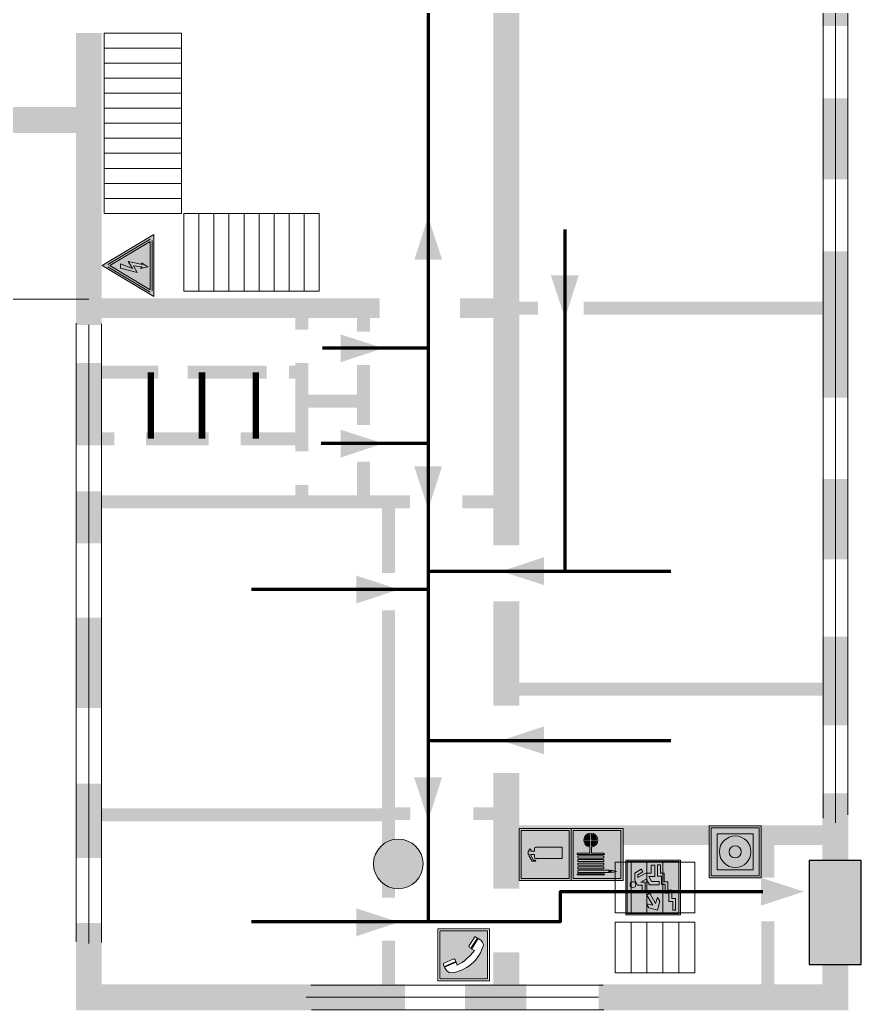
# Model space of a CAD drawing. Header units: millimetres. Extents: x 13810 to 67229, y 12374 to 21950.
# Drawn here: x 25590.1 to 25713.2, y 19555.5 to 19700.4 of the extents above; entities that cross this region are included whole.
import ezdxf

# ---------------------------------------------------------------- set-up
doc = ezdxf.new("R2010")
doc.units = ezdxf.units.MM
doc.layers.add('План_Штампы', color=7, linetype='Continuous')

# ---------------------------------------------------------------- blocks, each defined once
blk = doc.blocks.new('A$C54414219')
at = {"true_color": 0xffffff}
h = blk.add_hatch(color=7, dxfattribs=at)
h.paths.add_polyline_path([(2.39, -9.45), (2.39, -18.3), (11.23, -18.3), (11.23, -9.45)], flags=0)
h.paths.add_polyline_path([(10.71, -13.87, -1), (2.92, -13.87, -1)], flags=0)
h.paths.add_polyline_path([(8.3, -13.87, -1), (5.33, -13.87, -1)], flags=0)
h.paths.add_polyline_path([(0.41, -7.47), (0.41, -20.27), (13.21, -20.27), (13.21, -7.47)])
h.paths.add_polyline_path([(0.92, -19.77), (12.71, -19.77), (12.71, -7.98), (0.92, -7.98)], flags=16)
h.paths.add_polyline_path([(11.23, -9.45), (11.23, -18.3), (2.39, -18.3), (2.39, -9.45)], flags=0)
at = {"lineweight": 5}
h = blk.add_hatch(color=242, dxfattribs=at)
h.paths.add_polyline_path([(12.71, -7.98), (0.92, -7.98), (0.92, -19.77), (12.71, -19.77)])
h.paths.add_polyline_path([(11.23, -18.3), (2.39, -18.3), (2.39, -9.45), (11.23, -9.45)], flags=16)
h.paths.add_polyline_path([(10.71, -13.87, -1), (2.92, -13.87, -1)], flags=0)
h.paths.add_polyline_path([(8.3, -13.87, -1), (5.33, -13.87, -1)], flags=0)
at = {"true_color": 0xffffff}
h = blk.add_hatch(color=7, dxfattribs=at)
h.paths.add_polyline_path([(2.39, -9.45), (2.39, -18.3), (11.23, -18.3), (11.23, -9.45)])
h.paths.add_polyline_path([(10.71, -13.87, -1), (2.92, -13.87, -1)], flags=16)
h.paths.add_polyline_path([(8.3, -13.87, -1), (5.33, -13.87, -1)], flags=0)
at = {"lineweight": 5}
h = blk.add_hatch(color=242, dxfattribs=at)
h.paths.add_polyline_path([(2.92, -13.87, 1), (10.71, -13.87, 1)])
h.paths.add_polyline_path([(8.3, -13.87, -1), (5.33, -13.87, -1)], flags=16)
at = {"color": 242, "lineweight": 5}
for p, q in [((0.41, -20.27), (0.41, -7.47)), ((0.41, -7.47), (13.21, -7.47)), ((0.41, -7.47), (13.21, -7.47)), ((13.21, -20.27), (13.21, -7.47)), ((0.41, -20.27), (13.21, -20.27))]:
    blk.add_line(p, q, dxfattribs=at)
for points in [[(0.92, -7.98), (12.71, -7.98), (12.71, -19.77), (0.92, -19.77)], [(2.39, -9.45), (11.23, -9.45), (11.23, -18.3), (2.39, -18.3)]]:
    blk.add_lwpolyline(points, close=True, dxfattribs=at)
for radius in [3.89, 1.49]:
    blk.add_circle((6.81, -13.87), radius, dxfattribs=at)
blk = doc.blocks.new('A$C7B8C2D5B')
at = {"lineweight": 0}
h = blk.add_hatch(color=5, dxfattribs=at)
h.dxf.hatch_style = 1
h.paths.add_polyline_path([(1.397, -3.024, 1), (-2.112, -3.024, 1)])
at = {"color": 5, "lineweight": 0}
blk.add_circle((-0.358, -3.024), 1.755, dxfattribs=at)
blk = doc.blocks.new('A$C37112FD5')
at = {"true_color": 0xf5f5ff}
h = blk.add_hatch(color=7, dxfattribs=at)
h.dxf.hatch_style = 1
h.paths.add_polyline_path([(12.8, -7.4), (0, -7.4), (0, -20.2), (12.8, -20.2)])
h.paths.add_polyline_path([(12.29, -7.91), (12.29, -19.69), (0.51, -19.69), (0.51, -7.91)], flags=16)
h.paths.add_polyline_path([(4.98, -9.04, -0.42597), (5.17, -9.22), (5.17, -12.25), (5.17, -15.29, -0.432244), (4.98, -15.47), (4.83, -15.47, -0.42597), (4.64, -15.29), (4.64, -12.25), (4.64, -9.22, -0.432244), (4.83, -9.04)], flags=0)
h.paths.add_polyline_path([(4.28, -9.22), (4.28, -12.25), (4.28, -15.29, -0.432244), (4.09, -15.47), (3.94, -15.47, -0.42597), (3.75, -15.29), (3.75, -12.25), (3.75, -9.22, -0.432244), (3.94, -9.04), (4.09, -9.04, -0.42597)], flags=0)
h.paths.add_polyline_path([(5.72, -9.04), (5.87, -9.04, -0.42597), (6.06, -9.22), (6.06, -12.25), (6.06, -15.29, -0.432244), (5.87, -15.47), (5.72, -15.47, -0.42597), (5.53, -15.29), (5.53, -12.25), (5.53, -9.22, -0.432244)], flags=0)
h.paths.add_polyline_path([(6.42, -8.9), (6.5, -8.9, -0.42597), (6.69, -9.08), (6.69, -12.03), (8.21, -12.03, -15.824349), (8.21, -12.47), (6.69, -12.47), (6.69, -15.42, -0.432244), (6.5, -15.6), (6.42, -15.6)], flags=0)
h.paths.add_polyline_path([(3.39, -9.22), (3.39, -12.25), (3.39, -15.29, -0.432244), (3.2, -15.47), (3.05, -15.47, -0.42597), (2.85, -15.29), (2.85, -12.25), (2.85, -9.22, -0.432244), (3.05, -9.04), (3.2, -9.04, -0.42597)], flags=0)
h.paths.add_polyline_path([(2.5, -9.22), (2.5, -16.71), (1.96, -16.71), (1.96, -9.22, -0.432244), (2.15, -9.04), (2.31, -9.04, -0.42597)], flags=0)
h.paths.add_polyline_path([(1.61, -8.9), (1.61, -15.6), (1.57, -15.6, -0.42597), (1.37, -15.42), (1.37, -12.03), (1.37, -9.09, -0.432244), (1.57, -8.9)], flags=0)
h.paths.add_polyline_path([(9.76, -10.81), (9.76, -12.03), (8.49, -12.03, -0.336371)], flags=0)
h.paths.add_polyline_path([(8.49, -12.47), (9.76, -12.47), (9.76, -13.7, -0.336371)], flags=0)
h.paths.add_polyline_path([(10.11, -10.81, -0.336371), (11.38, -12.03), (10.11, -12.03)], flags=0)
h.paths.add_polyline_path([(10.11, -12.47), (11.38, -12.47, -0.336371), (10.11, -13.7)], flags=0)
h.paths.add_polyline_path([(2.5, -16.84), (2.5, -17.05), (1.97, -17.05), (1.97, -16.84)], flags=0)
h.paths.add_polyline_path([(2.5, -17.24, -0.033778), (2.24, -18.6, -0.033778), (1.97, -17.24)], flags=0)
h = blk.add_hatch(color=242)
h.dxf.hatch_style = 1
h.paths.add_polyline_path([(12.29, -7.91), (0.51, -7.91), (0.51, -19.69), (12.29, -19.69)])
h.paths.add_polyline_path([(6.42, -15.6), (6.42, -8.9), (6.5, -8.9, -0.42597), (6.69, -9.08), (6.69, -12.03), (8.21, -12.03, -15.824349), (8.21, -12.47), (6.69, -12.47), (6.69, -15.42, -0.432244), (6.5, -15.6)], flags=16)
h.paths.add_polyline_path([(5.87, -15.47), (5.72, -15.47, -0.42597), (5.53, -15.29), (5.53, -12.25), (5.53, -9.22, -0.432244), (5.72, -9.04), (5.87, -9.04, -0.42597), (6.06, -9.22), (6.06, -12.25), (6.06, -15.29, -0.432244)], flags=16)
h.paths.add_polyline_path([(4.98, -15.47), (4.83, -15.47, -0.42597), (4.64, -15.29), (4.64, -12.25), (4.64, -9.22, -0.432244), (4.83, -9.04), (4.98, -9.04, -0.42597), (5.17, -9.22), (5.17, -12.25), (5.17, -15.29, -0.432244)], flags=16)
h.paths.add_polyline_path([(4.09, -15.47), (3.94, -15.47, -0.42597), (3.75, -15.29), (3.75, -12.25), (3.75, -9.22, -0.432244), (3.94, -9.04), (4.09, -9.04, -0.42597), (4.28, -9.22), (4.28, -12.25), (4.28, -15.29, -0.432244)], flags=16)
h.paths.add_polyline_path([(3.2, -15.47), (3.05, -15.47, -0.42597), (2.85, -15.29), (2.85, -12.25), (2.85, -9.22, -0.432244), (3.05, -9.04), (3.2, -9.04, -0.42597), (3.39, -9.22), (3.39, -12.25), (3.39, -15.29, -0.432244)], flags=16)
h.paths.add_polyline_path([(2.5, -17.05), (1.97, -17.05), (1.97, -16.84), (2.5, -16.84)], flags=16)
h.paths.add_polyline_path([(2.5, -17.24, -0.033778), (2.24, -18.6, -0.033778), (1.97, -17.24)], flags=16)
h.paths.add_polyline_path([(2.5, -16.71), (1.96, -16.71), (1.96, -9.22, -0.432244), (2.15, -9.04), (2.31, -9.04, -0.42597), (2.5, -9.22)], flags=16)
h.paths.add_polyline_path([(1.61, -15.6), (1.57, -15.6, -0.42597), (1.37, -15.42), (1.37, -12.03), (1.37, -9.09, -0.432244), (1.57, -8.9), (1.61, -8.9)], flags=16)
h.paths.add_polyline_path([(8.49, -12.47), (9.76, -12.47), (9.76, -13.7, -0.336371)], flags=0)
h.paths.add_polyline_path([(10.11, -13.7), (10.11, -12.47), (11.38, -12.47, -0.336371)], flags=0)
h.paths.add_polyline_path([(8.49, -12.03, -0.336371), (9.76, -10.81), (9.76, -12.03)], flags=0)
h.paths.add_polyline_path([(10.11, -12.03), (10.11, -10.81, -0.336371), (11.38, -12.03)], flags=0)
h = blk.add_hatch(color=7, dxfattribs=at)
h.dxf.hatch_style = 1
h.paths.add_polyline_path([(1.61, -8.9), (1.57, -8.9, 0.432244), (1.37, -9.09), (1.37, -12.03), (1.37, -15.42, 0.42597), (1.57, -15.6), (1.61, -15.6)])
h.paths.add_polyline_path([(2.5, -9.22, 0.42597), (2.31, -9.04), (2.15, -9.04, 0.432244), (1.96, -9.22), (1.96, -16.71), (2.5, -16.71)])
h.paths.add_polyline_path([(2.5, -16.84), (1.97, -16.84), (1.97, -17.05), (2.5, -17.05)])
h.paths.add_polyline_path([(2.5, -17.24), (1.97, -17.24, 0.033778), (2.24, -18.6, 0.033778)])
h.paths.add_polyline_path([(3.39, -12.25), (3.39, -9.22, 0.42597), (3.2, -9.04), (3.05, -9.04, 0.432244), (2.85, -9.22), (2.85, -12.25), (2.85, -15.29, 0.42597), (3.05, -15.47), (3.2, -15.47, 0.432244), (3.39, -15.29)])
h.paths.add_polyline_path([(4.28, -12.25), (4.28, -9.22, 0.42597), (4.09, -9.04), (3.94, -9.04, 0.432244), (3.75, -9.22), (3.75, -12.25), (3.75, -15.29, 0.42597), (3.94, -15.47), (4.09, -15.47, 0.432244), (4.28, -15.29)])
h.paths.add_polyline_path([(5.17, -12.25), (5.17, -9.22, 0.42597), (4.98, -9.04), (4.83, -9.04, 0.432244), (4.64, -9.22), (4.64, -12.25), (4.64, -15.29, 0.42597), (4.83, -15.47), (4.98, -15.47, 0.432244), (5.17, -15.29)])
h.paths.add_polyline_path([(6.06, -12.25), (6.06, -9.22, 0.42597), (5.87, -9.04), (5.72, -9.04, 0.432244), (5.53, -9.22), (5.53, -12.25), (5.53, -15.29, 0.42597), (5.72, -15.47), (5.87, -15.47, 0.432244), (6.06, -15.29)])
h.paths.add_polyline_path([(6.69, -12.47), (8.21, -12.47, 15.824349), (8.21, -12.03), (6.69, -12.03), (6.69, -9.08, 0.42597), (6.5, -8.9), (6.42, -8.9), (6.42, -15.6), (6.5, -15.6, 0.432244), (6.69, -15.42)])
h.paths.add_polyline_path([(8.49, -12.47), (9.76, -12.47), (9.76, -13.7, -0.336371)], flags=16)
h.paths.add_polyline_path([(8.49, -12.03, -0.336371), (9.76, -10.81), (9.76, -12.03)], flags=16)
h.paths.add_polyline_path([(10.11, -12.47), (11.38, -12.47, -0.336371), (10.11, -13.7)], flags=16)
h.paths.add_polyline_path([(10.11, -12.03), (10.11, -10.81, -0.336371), (11.38, -12.03)], flags=16)
h = blk.add_hatch(color=242)
h.dxf.hatch_style = 1
h.paths.add_polyline_path([(9.76, -10.81, 0.336371), (8.49, -12.03), (9.76, -12.03)])
h.paths.add_polyline_path([(10.11, -10.81), (10.11, -12.03), (11.38, -12.03, 0.336371)])
h.paths.add_polyline_path([(11.38, -12.47), (10.11, -12.47), (10.11, -13.7, 0.336371)])
h.paths.add_polyline_path([(9.76, -12.47), (8.49, -12.47, 0.336371), (9.76, -13.7)])
at = {"color": 242, "lineweight": 5}
for p, q in [((0, -20.2), (0, -7.4)), ((0, -7.4), (12.8, -7.4)), ((1.37, -12.03), (1.37, -9.08)), ((1.57, -8.9), (1.61, -8.9)), ((1.61, -8.9), (1.61, -15.6)), ((1.96, -16.71), (1.96, -9.22)), ((2.15, -9.04), (2.31, -9.04)), ((2.5, -16.71), (2.5, -9.22)), ((2.85, -12.25), (2.85, -9.22)), ((3.05, -9.04), (3.2, -9.04)), ((3.39, -12.25), (3.39, -9.22)), ((3.75, -12.25), (3.75, -9.22)), ((3.94, -9.04), (4.09, -9.04)), ((4.28, -12.25), (4.28, -9.22)), ((4.64, -12.25), (4.64, -9.22)), ((4.83, -9.04), (4.98, -9.04)), ((5.17, -12.25), (5.17, -9.22)), ((5.53, -12.25), (5.53, -9.22)), ((5.72, -9.04), (5.87, -9.04)), ((6.06, -12.25), (6.06, -9.22)), ((6.42, -8.9), (6.42, -15.6)), ((6.5, -8.9), (6.42, -8.9)), ((6.69, -12.03), (6.69, -9.08)), ((12.8, -20.2), (12.8, -7.4)), ((1.37, -12.03), (1.37, -15.42)), ((8.21, -12.03), (6.69, -12.03)), ((9.76, -12.03), (8.49, -12.03)), ((9.76, -10.81), (9.76, -12.03)), ((10.11, -10.81), (10.11, -12.03)), ((11.38, -12.03), (10.11, -12.03)), ((2.85, -12.25), (2.85, -15.29)), ((3.39, -12.25), (3.39, -15.29)), ((3.75, -12.25), (3.75, -15.29)), ((4.28, -12.25), (4.28, -15.29)), ((4.64, -12.25), (4.64, -15.29)), ((5.17, -12.25), (5.17, -15.29)), ((5.53, -12.25), (5.53, -15.29)), ((6.06, -12.25), (6.06, -15.29)), ((8.21, -12.47), (6.69, -12.47)), ((6.69, -12.47), (6.69, -15.42)), ((9.76, -12.47), (8.49, -12.47)), ((9.76, -12.47), (9.76, -13.7)), ((11.38, -12.47), (10.11, -12.47)), ((10.11, -12.47), (10.11, -13.7)), ((1.57, -15.6), (1.61, -15.6)), ((1.96, -16.71), (2.5, -16.71)), ((1.97, -16.84), (2.5, -16.84)), ((1.97, -17.05), (1.97, -16.84)), ((2.5, -17.05), (1.97, -17.05)), ((2.5, -16.84), (2.5, -17.05)), ((3.05, -15.47), (3.2, -15.47)), ((3.94, -15.47), (4.09, -15.47)), ((4.83, -15.47), (4.98, -15.47)), ((5.72, -15.47), (5.87, -15.47)), ((6.42, -15.6), (6.5, -15.6)), ((1.97, -17.24), (2.5, -17.24)), ((0, -20.2), (12.8, -20.2))]:
    blk.add_line(p, q, dxfattribs=at)
blk.add_lwpolyline([(0.51, -7.91), (12.29, -7.91), (12.29, -19.69), (0.51, -19.69)], close=True, dxfattribs=at)
for centre, radius, start, end in [((1.56, -9.09), 0.182, 87.1027, 180.6071), ((2.15, -9.22), 0.182, 87.1027, 180.6071), ((2.32, -9.22), 0.182, 359.3929, 92.8973), ((3.04, -9.22), 0.182, 87.1027, 180.6071), ((3.21, -9.22), 0.182, 359.3929, 92.8973), ((3.93, -9.22), 0.182, 87.1027, 180.6071), ((4.1, -9.22), 0.182, 359.3929, 92.8973), ((4.82, -9.22), 0.182, 87.1027, 180.6071), ((4.99, -9.22), 0.182, 359.3929, 92.8973), ((5.71, -9.22), 0.182, 87.1027, 180.6071), ((5.88, -9.22), 0.182, 359.3929, 92.8973), ((6.51, -9.09), 0.182, 359.3929, 92.8973), ((9.93, -12.25), 1.74, 187.2319, 172.7681), ((9.93, -12.25), 1.46, 96.9927, 171.3585), ((9.93, -12.25), 1.46, 8.6415, 83.0073), ((9.93, -12.25), 1.46, 188.6415, 263.0073), ((9.93, -12.25), 1.46, 276.9927, 351.3585), ((1.56, -15.42), 0.182, 179.3929, 272.8973), ((3.04, -15.29), 0.182, 179.3929, 272.8973), ((3.21, -15.29), 0.182, 267.1027, 0.6071), ((3.93, -15.29), 0.182, 179.3929, 272.8973), ((4.1, -15.29), 0.182, 267.1027, 0.6071), ((4.82, -15.29), 0.182, 179.3929, 272.8973), ((4.99, -15.29), 0.182, 267.1027, 0.6071), ((5.71, -15.29), 0.182, 179.3929, 272.8973), ((5.88, -15.29), 0.182, 267.1027, 0.6071), ((6.51, -15.42), 0.182, 267.1027, 0.6071), ((12.17, -15.98), 10.27, 187.041, 194.7793), ((-7.7, -15.98), 10.27, 345.2207, 352.959)]:
    blk.add_arc(centre, radius, start, end, dxfattribs=at)
blk = doc.blocks.new('A$C3AD82952')
at = {"true_color": 0xf5f5ff}
h = blk.add_hatch(color=7, dxfattribs=at)
h.dxf.hatch_style = 1
h.paths.add_polyline_path([(8.21, 8.73, 0.414214), (7.89, 9.05), (7.22, 9.05), (7.22, 9.92), (7.59, 9.92, 1), (7.57, 10.36), (7.22, 10.36), (7.22, 10.6), (6.43, 10.6), (6.43, 10.36), (6.01, 10.36), (4.74, 9.59), (4.74, 8.69), (4.98, 8.73), (4.98, 9.26), (6.12, 9.91), (6.43, 9.91), (6.43, 9.05), (5.76, 9.05, 0.414214), (5.44, 8.73), (5.44, 2.2), (8.21, 2.2)], flags=0)
h.paths.add_polyline_path([(12.8, 12.8), (0, 12.8), (0, 0), (12.8, 0)])
h.paths.add_polyline_path([(0.51, 12.29), (12.29, 12.29), (12.29, 0.51), (0.51, 0.51)], flags=16)
h.paths.add_polyline_path([(4.74, 9.59), (6.01, 10.36), (6.43, 10.36), (6.43, 10.6), (7.22, 10.6), (7.22, 10.36), (7.59, 10.36, -0.94586), (7.59, 9.92), (7.22, 9.92), (7.22, 9.05), (7.89, 9.05, -0.414214), (8.21, 8.73), (8.21, 2.2), (5.44, 2.2), (5.44, 8.73, -0.414214), (5.76, 9.05), (6.43, 9.05), (6.43, 9.91), (6.12, 9.91), (4.98, 9.26), (4.98, 8.73), (4.74, 8.69)], flags=0)
h = blk.add_hatch(color=242)
h.dxf.hatch_style = 1
h.paths.add_polyline_path([(12.29, 12.29), (0.51, 12.29), (0.51, 0.51), (12.29, 0.51)])
h.paths.add_polyline_path([(4.74, 8.69), (4.74, 9.59), (6.01, 10.36), (6.43, 10.36), (6.43, 10.6), (7.22, 10.6), (7.22, 10.36), (7.59, 10.36, -0.94586), (7.59, 9.92), (7.22, 9.92), (7.22, 9.05), (7.89, 9.05, -0.414214), (8.21, 8.73), (8.21, 2.2), (5.44, 2.2), (5.44, 8.73, -0.414214), (5.76, 9.05), (6.43, 9.05), (6.43, 9.91), (6.12, 9.91), (4.98, 9.26), (4.98, 8.73)], flags=16)
h = blk.add_hatch(color=7, dxfattribs=at)
h.dxf.hatch_style = 1
h.paths.add_polyline_path([(8.21, 8.73, 0.414214), (7.89, 9.05), (7.22, 9.05), (7.22, 9.92), (7.59, 9.92, 1), (7.57, 10.36), (7.22, 10.36), (7.22, 10.6), (6.43, 10.6), (6.43, 10.36), (6.01, 10.36), (4.74, 9.59), (4.74, 8.69), (4.98, 8.73), (4.98, 9.26), (6.12, 9.91), (6.43, 9.91), (6.43, 9.05), (5.76, 9.05, 0.414214), (5.44, 8.73), (5.44, 2.2), (8.21, 2.2)])
at = {"color": 242, "lineweight": 5}
for p, q in [((0, 0), (0, 12.8)), ((0, 12.8), (12.8, 12.8)), ((12.8, 0), (12.8, 12.8)), ((6.01, 10.36), (4.74, 9.59)), ((4.98, 9.26), (6.12, 9.91)), ((6.01, 10.36), (6.43, 10.36)), ((6.12, 9.91), (6.43, 9.91)), ((7.22, 10.6), (6.43, 10.6)), ((6.43, 10.6), (6.43, 10.36)), ((6.43, 9.91), (6.43, 9.05)), ((7.22, 10.36), (7.22, 10.6)), ((7.59, 10.36), (7.22, 10.36)), ((7.22, 9.05), (7.22, 9.92)), ((7.59, 9.92), (7.22, 9.92)), ((4.74, 9.59), (4.74, 8.69)), ((4.74, 8.69), (4.98, 8.73)), ((4.98, 8.73), (4.98, 9.26)), ((5.44, 2.2), (5.44, 8.73)), ((5.76, 9.05), (6.43, 9.05)), ((7.89, 9.05), (7.22, 9.05)), ((8.21, 2.2), (8.21, 8.73)), ((0, 0), (12.8, 0)), ((5.44, 2.2), (8.21, 2.2))]:
    blk.add_line(p, q, dxfattribs=at)
blk.add_lwpolyline([(0.51, 12.29), (12.29, 12.29), (12.29, 0.51), (0.51, 0.51)], close=True, dxfattribs=at)
for centre, radius, start, end in [((7.58, 10.14), 0.223, 273.1875, 86.8125), ((5.76, 8.73), 0.32, 90, 180), ((7.89, 8.73), 0.32, 0, 90)]:
    blk.add_arc(centre, radius, start, end, dxfattribs=at)
blk = doc.blocks.new('A$C7B4425F7')
at = {"true_color": 0xffffff}
blk.add_hatch(color=7, dxfattribs=at).paths.add_polyline_path([(0, 0), (-16, 0), (-16, -8), (0, -8)])
h = blk.add_hatch(color=126)
h.paths.add_polyline_path([(-0.2, -0.2), (-15.8, -0.2), (-15.8, -7.8), (-0.2, -7.8)])
h.paths.add_polyline_path([(-11.76, -2.03), (-11.76, -3.66), (-11.17, -3.66, -0.568275), (-11.17, -6.18), (-12.58, -6.18), (-12.58, -2.03)], flags=16)
h.paths.add_polyline_path([(-13.33, -4.12, -0.495768), (-13.59, -6.18), (-15.03, -6.18), (-15.03, -2.03), (-13.59, -2.03, -0.487973)], flags=16)
h.paths.add_polyline_path([(-10.25, -2.03), (-9.48, -2.03), (-9.48, -6.18), (-10.25, -6.18)], flags=16)
h.paths.add_polyline_path([(-13.84, -3.69), (-14.24, -3.69), (-14.24, -3.03), (-13.9, -3.03, -0.692621)], flags=0)
h.paths.add_polyline_path([(-9.15, -2.03), (-8.4, -2.03), (-8.04, -3.07), (-7.68, -2.03), (-6.93, -2.03), (-7.64, -4.1), (-6.93, -6.18), (-7.68, -6.18), (-8.04, -5.14), (-8.4, -6.18), (-9.15, -6.18), (-8.44, -4.1)], flags=16)
h.paths.add_polyline_path([(-11.76, -4.46), (-11.42, -4.46, -0.692621), (-11.36, -5.12), (-11.76, -5.12)], flags=0)
h.paths.add_polyline_path([(-13.9, -5.2), (-14.24, -5.2), (-14.24, -4.55), (-13.84, -4.55, -0.708038)], flags=0)
edge = h.paths.add_edge_path(flags=16)
edge.add_ellipse((-5.51, -4.08), major_axis=(0, 2.05), ratio=0.586184, start_angle=0, end_angle=360)
edge = h.paths.add_edge_path(flags=0)
edge.add_ellipse((-5.51, -4.08), major_axis=(0, 1.14), ratio=0.454828, start_angle=0, end_angle=360)
h.paths.add_polyline_path([(-4.13, -4.96, 0.377264), (-3.48, -4.52, 0.0555), (-3.16, -2.03), (-1.66, -2.03), (-1.66, -4.96), (-0.96, -4.96), (-0.96, -7.01), (-1.75, -7.01), (-1.75, -6.18), (-3.3, -6.18), (-3.3, -7.02), (-4.13, -7.02)], flags=16)
h.paths.add_polyline_path([(-2.73, -2.91), (-2.28, -2.91), (-2.28, -4.96), (-3.05, -4.96, 0.079136)], flags=0)
at = {"color": 126}
blk.add_lwpolyline([(-16, -8), (0, -8), (0, 0), (-16, 0)], close=True, dxfattribs=at)
blk = doc.blocks.new('A$C456E1F9C')
at = {"lineweight": 5}
h = blk.add_hatch(color=242, dxfattribs=at)
h.paths.add_polyline_path([(0.51, -1.47), (0.51, -13.26), (12.29, -13.26), (12.29, -1.47)])
h.paths.add_polyline_path([(5.42, -4.95, -0.254479), (4.78, -5.4), (3.52, -2.53, -0.209735), (4.23, -2.4)], flags=16)
h.paths.add_polyline_path([(8.53, -8.6), (10.87, -10.17), (10.54, -10.76), (8.03, -9.13, -0.192251)], flags=16)
h.paths.add_polyline_path([(4.61, -5.49, 0.005518), (3.87, -5.72, 0.128647), (7.49, -10.01, 0.00809), (7.83, -9.33), (10.47, -10.97, -0.16736), (8.99, -12.25, -0.327862), (1.95, -3.95, -0.166952), (3.36, -2.62)], flags=16)
at = {"color": 242, "lineweight": 5}
for p, q in [((0, -13.77), (0, -0.97)), ((12.8, -0.97), (0, -0.97)), ((4.23, -2.4), (5.42, -4.95)), ((12.8, -13.77), (12.8, -0.97)), ((4.61, -5.49), (3.36, -2.62)), ((3.52, -2.53), (4.78, -5.4)), ((7.83, -9.33), (10.47, -10.97)), ((8.03, -9.13), (10.54, -10.76)), ((10.81, -10.12), (8.53, -8.6)), ((10.54, -10.76), (10.8, -10.3)), ((10.8, -10.3), (10.81, -10.12)), ((0, -13.77), (12.8, -13.77))]:
    blk.add_line(p, q, dxfattribs=at)
blk.add_lwpolyline([(0.51, -1.47), (12.29, -1.47), (12.29, -13.26), (0.51, -13.26)], close=True, dxfattribs=at)
for centre, radius, start, end in [((4.02, -3.27), 0.891, 76.3284, 123.7092), ((4.59, -5.34), 2.99, 114.2845, 152.1974), ((11.12, -3.31), 9.19, 183.9915, 256.6009), ((14.98, -39.1), 35.17, 107.1487, 108.4135), ((13.86, -0.94), 11.08, 205.5536, 234.8762), ((4.68, -4.59), 0.824, 276.9621, 334.0723), ((-13.31, 0.8), 23.44, 332.5487, 334.4027), ((8.94, -9.5), 0.989, 114.4092, 157.9388), ((7.87, -9.46), 3, 291.9291, 329.9329)]:
    blk.add_arc(centre, radius, start, end, dxfattribs=at)
blk = doc.blocks.new('вниз 3')
at = {"lineweight": 0, "true_color": 0xffffff}
h = blk.add_hatch(color=7, dxfattribs=at)
h.dxf.hatch_style = 1
h.paths.add_polyline_path([(40997.5, -4475.69), (40997.25, -4475.28), (40995.76, -4476.15), (40995.97, -4475.23), (40995.39, -4475.56), (40995.05, -4476.83), (40996.33, -4477.17), (40996.91, -4476.83), (40996, -4476.55)], flags=0)
h.paths.add_polyline_path([(40999.81, -4473.95), (41000.22, -4473.95), (41000.64, -4474.67), (41001.03, -4474.43), (41000.46, -4473.49), (41000.42, -4473.49), (40999.43, -4473.49), (40998.68, -4473.92), (40998.68, -4474.57), (40997.88, -4474.57), (40997.88, -4475), (40999.14, -4475), (40999.14, -4474.43), (40999.14, -4474.38), (40999.59, -4475.15), (40998.72, -4475.67), (40998.72, -4477.06), (40999.24, -4477.06), (40999.24, -4475.96), (40999.95, -4475.56), (40999.95, -4476.43), (41001.61, -4476.43), (41001.61, -4475.88), (41000.47, -4475.88), (41000.47, -4475.12)], flags=0)
h.paths.add_polyline_path([(40999.2, -4473.24, 1), (40998.35, -4473.24, 1)], flags=0)
h.paths.add_polyline_path([(41000.46, -4477.26), (41001.69, -4477.26), (41001.69, -4476.84), (41000.03, -4476.84), (41000.03, -4477.39), (40998.78, -4477.39), (40998.78, -4477.95), (40997.53, -4477.95), (40997.53, -4478.5), (40996.29, -4478.5), (40996.29, -4479.06), (40995.05, -4479.06), (40995.05, -4479.48), (40995.29, -4479.48), (40996.72, -4479.48), (40996.72, -4478.92), (40997.97, -4478.92), (40997.97, -4478.36), (40999.2, -4478.36), (40999.2, -4477.81), (41000.46, -4477.81)], flags=0)
h.paths.add_polyline_path([(41002.37, -4472.17), (40994.37, -4472.17), (40994.37, -4480.17), (41002.37, -4480.17)])
h.paths.add_polyline_path([(41002.16, -4479.96), (40994.57, -4479.96), (40994.57, -4472.37), (41002.16, -4472.37)], flags=16)
h.paths.add_polyline_path([(41001.61, -4475.88), (41001.61, -4476.43), (40999.95, -4476.43), (40999.95, -4475.56), (40999.24, -4475.96), (40999.24, -4477.06), (40998.72, -4477.06), (40998.72, -4475.67), (40999.59, -4475.15), (40999.14, -4474.38), (40999.14, -4474.43), (40999.14, -4475), (40997.88, -4475), (40997.88, -4474.57), (40998.68, -4474.57), (40998.68, -4473.92), (40999.43, -4473.49), (41000.42, -4473.49), (41000.46, -4473.49), (41001.03, -4474.43), (41000.64, -4474.67), (41000.22, -4473.95), (40999.81, -4473.95), (41000.47, -4475.12), (41000.47, -4475.88)], flags=0)
h.paths.add_polyline_path([(41001.69, -4476.84), (41001.69, -4477.26), (41000.46, -4477.26), (41000.46, -4477.81), (40999.2, -4477.81), (40999.2, -4478.36), (40997.97, -4478.36), (40997.97, -4478.92), (40996.72, -4478.92), (40996.72, -4479.48), (40995.05, -4479.48), (40995.05, -4479.06), (40996.29, -4479.06), (40996.29, -4478.5), (40997.53, -4478.5), (40997.53, -4477.95), (40998.78, -4477.95), (40998.78, -4477.39), (41000.03, -4477.39), (41000.03, -4476.84)], flags=0)
h.paths.add_polyline_path([(40998.35, -4473.24, -1), (40999.2, -4473.24, -1)], flags=0)
h.paths.add_polyline_path([(40997.5, -4475.69), (40996, -4476.55), (40996.91, -4476.83), (40996.33, -4477.17), (40995.05, -4476.83), (40995.39, -4475.56), (40995.97, -4475.23), (40995.76, -4476.15), (40997.25, -4475.28)], flags=0)
at = {"lineweight": 0}
h = blk.add_hatch(color=126, dxfattribs=at)
h.dxf.hatch_style = 1
h.paths.add_polyline_path([(41002.16, -4472.37), (40994.57, -4472.37), (40994.57, -4479.96), (41002.16, -4479.96)])
h.paths.add_polyline_path([(40995.97, -4475.23), (40995.76, -4476.15), (40997.25, -4475.28), (40997.5, -4475.69), (40996, -4476.55), (40996.91, -4476.83), (40996.33, -4477.17), (40995.05, -4476.83), (40995.39, -4475.56)], flags=16)
h.paths.add_polyline_path([(40997.88, -4474.57), (40998.68, -4474.57), (40998.68, -4473.92), (40999.43, -4473.49), (41000.42, -4473.49), (41000.46, -4473.49), (41001.03, -4474.43), (41000.64, -4474.67), (41000.22, -4473.95), (40999.81, -4473.95), (41000.47, -4475.12), (41000.47, -4475.88), (41001.61, -4475.88), (41001.61, -4476.43), (40999.95, -4476.43), (40999.95, -4475.56), (40999.24, -4475.96), (40999.24, -4477.06), (40998.72, -4477.06), (40998.72, -4475.67), (40999.59, -4475.15), (40999.14, -4474.38), (40999.14, -4474.43), (40999.14, -4475), (40997.88, -4475)], flags=16)
h.paths.add_polyline_path([(40998.35, -4473.24, -1), (40999.2, -4473.24, -1)], flags=16)
h.paths.add_polyline_path([(40997.53, -4477.95), (40998.78, -4477.95), (40998.78, -4477.39), (41000.03, -4477.39), (41000.03, -4476.84), (41001.69, -4476.84), (41001.69, -4477.26), (41000.46, -4477.26), (41000.46, -4477.81), (40999.2, -4477.81), (40999.2, -4478.36), (40997.97, -4478.36), (40997.97, -4478.92), (40996.72, -4478.92), (40996.72, -4479.48), (40995.05, -4479.48), (40995.05, -4479.06), (40996.29, -4479.06), (40996.29, -4478.5), (40997.53, -4478.5)], flags=16)
at = {"lineweight": 0, "true_color": 0xffffff}
h = blk.add_hatch(color=7, dxfattribs=at)
h.dxf.hatch_style = 1
h.paths.add_polyline_path([(40999.2, -4473.24, 1), (40998.35, -4473.24, 1)])
h.paths.add_polyline_path([(40999.81, -4473.95), (41000.22, -4473.95), (41000.64, -4474.67), (41001.03, -4474.43), (41000.46, -4473.49), (41000.42, -4473.49), (40999.43, -4473.49), (40998.68, -4473.92), (40998.68, -4474.57), (40997.88, -4474.57), (40997.88, -4475), (40999.14, -4475), (40999.14, -4474.43), (40999.14, -4474.38), (40999.59, -4475.15), (40998.72, -4475.67), (40998.72, -4477.06), (40999.24, -4477.06), (40999.24, -4475.96), (40999.95, -4475.56), (40999.95, -4476.43), (41001.61, -4476.43), (41001.61, -4475.88), (41000.47, -4475.88), (41000.47, -4475.12)])
h.paths.add_polyline_path([(40999.2, -4477.81), (41000.46, -4477.81), (41000.46, -4477.26), (41001.69, -4477.26), (41001.69, -4476.84), (41000.03, -4476.84), (41000.03, -4477.39), (40998.78, -4477.39), (40998.78, -4477.95), (40997.53, -4477.95), (40997.53, -4478.5), (40996.29, -4478.5), (40996.29, -4479.06), (40995.05, -4479.06), (40995.05, -4479.48), (40995.29, -4479.48), (40996.72, -4479.48), (40996.72, -4478.92), (40997.97, -4478.92), (40997.97, -4478.36), (40999.2, -4478.36)])
h.paths.add_polyline_path([(40997.5, -4475.69), (40997.25, -4475.28), (40995.76, -4476.15), (40995.97, -4475.23), (40995.39, -4475.56), (40995.05, -4476.83), (40996.33, -4477.17), (40996.91, -4476.83), (40996, -4476.55)])
at = {"color": 126, "lineweight": 0}
for points in [[(40994.37, -4472.17), (41002.37, -4472.17), (41002.37, -4480.17), (40994.37, -4480.17)], [(40994.57, -4472.37), (41002.16, -4472.37), (41002.16, -4479.96), (40994.57, -4479.96)]]:
    blk.add_lwpolyline(points, close=True, dxfattribs=at)
for points in [[(40999.14, -4474.43), (40999.14, -4475), (40997.88, -4475), (40997.88, -4474.57), (40998.68, -4474.57), (40998.68, -4473.92), (40999.43, -4473.49), (41000.42, -4473.49), (41000.46, -4473.49), (41001.03, -4474.43), (41000.64, -4474.67), (41000.22, -4473.95), (40999.81, -4473.95), (41000.47, -4475.12), (41000.47, -4475.88), (41001.61, -4475.88), (41001.61, -4476.43), (40999.95, -4476.43), (40999.95, -4475.56), (40999.24, -4475.96), (40999.24, -4477.06), (40998.72, -4477.06), (40998.72, -4475.67), (40999.59, -4475.15), (40999.14, -4474.38), (40999.14, -4474.43)], [(40995.05, -4476.83), (40995.39, -4475.56), (40995.97, -4475.23), (40995.76, -4476.15), (40997.25, -4475.28), (40997.5, -4475.69), (40996, -4476.55), (40996.91, -4476.83), (40996.33, -4477.17), (40995.05, -4476.83)], [(40995.29, -4479.48), (40995.05, -4479.48), (40995.05, -4479.06), (40996.29, -4479.06), (40996.29, -4478.5), (40997.53, -4478.5), (40997.53, -4477.95), (40998.78, -4477.95), (40998.78, -4477.39), (41000.03, -4477.39), (41000.03, -4476.84), (41001.69, -4476.84), (41001.69, -4477.26), (41000.46, -4477.26), (41000.46, -4477.81), (40999.2, -4477.81), (40999.2, -4478.36), (40997.97, -4478.36), (40997.97, -4478.92), (40996.72, -4478.92), (40996.72, -4479.48), (40995.05, -4479.48)]]:
    blk.add_lwpolyline(points, dxfattribs=at)
blk.add_circle((40998.77, -4473.24), 0.426, dxfattribs=at)
blk = doc.blocks.new('A$C3E6D3DDE')
at = {"lineweight": 5}
h = blk.add_hatch(color=40, dxfattribs=at)
h.paths.add_polyline_path([(24.1, 1.45), (16.46, -11.35), (31.74, -11.35)])
h.paths.add_polyline_path([(24.09, -0.46), (30.03, -10.41), (18.14, -10.41)], flags=16)
h.paths.add_polyline_path([(24.54, -3.08), (23.41, -6.02), (25.13, -5.01), (24.33, -8.5), (24.82, -8.27), (23.79, -9.86), (23.4, -8.04), (23.8, -8.43), (24.04, -6.29), (22.39, -7.25), (23.44, -3.08)], flags=0)
h = blk.add_hatch(color=256, dxfattribs=at)
h.paths.add_polyline_path([(24.37, 0.03, 0.567511), (23.82, 0.03), (17.59, -10.4, 0.582454), (17.86, -10.88), (30.32, -10.88, 0.582149), (30.6, -10.4)])
h.paths.add_polyline_path([(24.09, -0.46), (18.14, -10.41), (30.03, -10.41)], flags=16)
h.paths.add_polyline_path([(24.54, -3.08), (23.41, -6.02), (25.13, -5.01), (24.33, -8.5), (24.82, -8.27), (23.79, -9.86), (23.4, -8.04), (23.8, -8.43), (24.04, -6.29), (22.39, -7.25), (23.44, -3.08)], flags=0)
h = blk.add_hatch(color=40, dxfattribs=at)
h.paths.add_polyline_path([(24.09, -0.46), (18.14, -10.41), (30.03, -10.41)])
h.paths.add_polyline_path([(24.82, -8.27), (23.79, -9.86), (23.4, -8.04), (23.8, -8.43), (24.04, -6.29), (22.39, -7.25), (23.44, -3.08), (24.54, -3.08), (23.41, -6.02), (25.13, -5.01), (24.33, -8.5)], flags=16)
at = {"color": 40, "lineweight": 5}
for p, q in [((16.46, -11.35), (24.1, 1.45)), ((24.1, 1.45), (31.74, -11.35))]:
    blk.add_line(p, q, dxfattribs=at)
at = {"lineweight": 5}
for p, q in [((17.59, -10.4), (23.82, 0.03)), ((24.37, 0.03), (30.6, -10.4)), ((18.14, -10.41), (24.09, -0.46)), ((24.09, -0.46), (30.03, -10.41)), ((23.44, -3.08), (22.39, -7.25)), ((23.41, -6.02), (24.54, -3.08)), ((24.54, -3.08), (23.44, -3.08)), ((22.39, -7.25), (24.04, -6.29)), ((25.13, -5.01), (23.41, -6.02)), ((24.04, -6.29), (23.8, -8.43)), ((24.33, -8.5), (25.13, -5.01)), ((23.8, -8.43), (23.4, -8.04)), ((23.4, -8.04), (23.79, -9.86)), ((23.79, -9.86), (24.82, -8.27)), ((24.82, -8.27), (24.33, -8.5)), ((17.86, -10.88), (30.32, -10.88)), ((18.14, -10.41), (30.03, -10.41))]:
    blk.add_line(p, q, dxfattribs=at)
at = {"color": 50, "lineweight": 5}
blk.add_line((31.74, -11.35), (16.46, -11.35), dxfattribs=at)

msp = doc.modelspace()

# ---------------------------------------------------------------- linework, layer by layer
at = {"color": 126, "lineweight": 100, "true_color": 0x008754}
for points in [[(25649.85, 19801.26), (25649.85, 19568.42)], [(25669.86, 19669.72), (25669.86, 19619.71)], [(25649.85, 19652.34), (25634.38, 19652.34)], [(25649.85, 19638.41), (25634.22, 19638.41)], [(25649.85, 19619.71), (25685.37, 19619.71)], [(25649.85, 19617.07), (25624.02, 19617.07)], [(25649.85, 19594.97), (25685.37, 19594.97)], [(25698.85, 19572.85), (25669.16, 19572.85), (25669.16, 19568.42), (25624.02, 19568.42)]]:
    msp.add_lwpolyline(points, dxfattribs=at)
at = {"lineweight": 0}
for points, const_width in [([(25661.28, 19623.49), (25661.28, 19734.3)], 3.8), ([(25709.45, 19699.48), (25709.45, 19711.98)], 3.8), ([(25600.2, 19685.7), (25600.2, 19698.43)], 3.8), ([(25709.45, 19677.04), (25709.45, 19688.9)], 3.8), ([(25600.2, 19655.75), (25600.2, 19685.7), (25584.87, 19685.7)], 3.8), ([(25709.45, 19645.09), (25709.45, 19666.5)], 3.8), ([(25642.76, 19658.2), (25601.83, 19658.2)], 2.85), ([(25631.36, 19655.04), (25631.36, 19659.42)], 1.9), ([(25660.85, 19658.2), (25654.51, 19658.2)], 2.85), ([(25640.39, 19658.2), (25640.39, 19654.78)], 1.9), ([(25660.85, 19658.2), (25665.95, 19658.2)], 1.9), ([(25672.61, 19658.2), (25708.04, 19658.2)], 1.9), ([(25600.2, 19638.11), (25600.2, 19650.19)], 3.8), ([(25631.36, 19637.23), (25631.36, 19650.15)], 1.9), ([(25640.39, 19641.12), (25640.39, 19649.89)], 1.9), ([(25610.35, 19648.82), (25600.84, 19648.82)], 1.9), ([(25609.28, 19648.82), (25609.28, 19639.09)], 0.95), ([(25626.21, 19648.82), (25614.67, 19648.82)], 1.9), ([(25616.76, 19648.82), (25616.76, 19639.09)], 0.95), ([(25624.63, 19648.82), (25624.63, 19639.09)], 0.95), ([(25631.36, 19648.82), (25629.51, 19648.82)], 1.9), ([(25640.39, 19644.58), (25631.36, 19644.58)], 1.9), ([(25603.91, 19639.09), (25600.22, 19639.09)], 1.9), ([(25617.73, 19639.09), (25608.54, 19639.09)], 1.9), ([(25631.36, 19639.09), (25622.44, 19639.09)], 1.9), ([(25640.39, 19629.89), (25640.39, 19635.72)], 1.9), ([(25709.45, 19621.45), (25709.45, 19633.21)], 3.8), ([(25600.2, 19623.82), (25600.2, 19631.41)], 3.8), ([(25631.36, 19629.89), (25631.36, 19632.34)], 1.9), ([(25644.03, 19629.89), (25600.25, 19629.89)], 1.9), ([(25644.03, 19619.46), (25644.03, 19629.89), (25647.18, 19629.89)], 1.9), ([(25654.84, 19629.89), (25662.26, 19629.89)], 1.9), ([(25661.28, 19600.08), (25661.28, 19615.31)], 3.8), ([(25600.2, 19599.73), (25600.2, 19612.92)], 3.8), ([(25644.03, 19571.97), (25644.03, 19613.98)], 1.9), ([(25709.45, 19597.19), (25709.45, 19610.13)], 3.8), ([(25661.68, 19602.49), (25708.25, 19602.49)], 1.9), ([(25661.28, 19573.28), (25661.28, 19590.2)], 3.8), ([(25600.2, 19577.76), (25600.2, 19588.66)], 3.8), ([(25709.45, 19573.84), (25709.45, 19587.22)], 3.8), ([(25644.03, 19584.08), (25600.61, 19584.08)], 1.9), ([(25647.24, 19584.26), (25643.55, 19584.26)], 1.9), ([(25660.15, 19584.26), (25656.46, 19584.26)], 1.9), ([(25708.72, 19581.12), (25661.75, 19581.12)], 2.85), ([(25699.56, 19580.6), (25699.56, 19574.91)], 1.9), ([(25646.48, 19557.42), (25600.2, 19557.42), (25600.2, 19568.27)], 3.8), ([(25699.56, 19568.51), (25699.56, 19557.8)], 1.9), ([(25644.03, 19558.07), (25644.03, 19565.68)], 1.9), ([(25661.28, 19557.42), (25661.28, 19563.97)], 3.8), ([(25709.45, 19562.83), (25709.45, 19557.42), (25674.8, 19557.42)], 3.8), ([(25664.24, 19557.42), (25655.27, 19557.42)], 3.8)]:
    msp.add_lwpolyline(points, dxfattribs=dict(at, const_width=const_width))
for points in [[(25707.65, 19724.54), (25707.65, 19583.6)], [(25711.26, 19725.01), (25711.26, 19584.07)], [(25709.45, 19723.84), (25709.45, 19582.9)], [(25600.2, 19659.52), (25424.02, 19659.52), (25424.02, 19684.71)], [(25598.33, 19656), (25598.33, 19565.5)], [(25600.2, 19655.75), (25600.2, 19565.25)], [(25602.04, 19655.91), (25602.04, 19565.41)], [(25675.49, 19559.17), (25632.69, 19559.17)], [(25674.8, 19557.42), (25632, 19557.42)], [(25675.57, 19555.56), (25632.77, 19555.56)]]:
    msp.add_lwpolyline(points, dxfattribs=at)
for points in [[(25602.43, 19698.43), (25613.78, 19698.43), (25613.78, 19696.23), (25602.43, 19696.23)], [(25602.43, 19696.23), (25613.78, 19696.23), (25613.78, 19694.03), (25602.43, 19694.03)], [(25602.43, 19694.03), (25613.78, 19694.03), (25613.78, 19691.83), (25602.43, 19691.83)], [(25602.43, 19691.83), (25613.78, 19691.83), (25613.78, 19689.63), (25602.43, 19689.63)], [(25602.43, 19689.63), (25613.78, 19689.63), (25613.78, 19687.43), (25602.43, 19687.43)], [(25602.43, 19687.43), (25613.78, 19687.43), (25613.78, 19685.23), (25602.43, 19685.23)], [(25602.43, 19685.23), (25613.78, 19685.23), (25613.78, 19683.04), (25602.43, 19683.04)], [(25602.43, 19683.04), (25613.78, 19683.04), (25613.78, 19680.84), (25602.43, 19680.84)], [(25602.43, 19680.84), (25613.78, 19680.84), (25613.78, 19678.64), (25602.43, 19678.64)], [(25602.43, 19678.64), (25613.78, 19678.64), (25613.78, 19676.44), (25602.43, 19676.44)], [(25602.43, 19676.44), (25613.78, 19676.44), (25613.78, 19674.24), (25602.43, 19674.24)], [(25602.43, 19674.24), (25613.78, 19674.24), (25613.78, 19672.04), (25602.43, 19672.04)], [(25614.12, 19660.69), (25614.12, 19672.04), (25616.32, 19672.04), (25616.32, 19660.69)], [(25616.32, 19660.69), (25616.32, 19672.04), (25618.51, 19672.04), (25618.51, 19660.69)], [(25618.51, 19660.69), (25618.51, 19672.04), (25620.71, 19672.04), (25620.71, 19660.69)], [(25620.71, 19660.69), (25620.71, 19672.04), (25622.91, 19672.04), (25622.91, 19660.69)], [(25622.91, 19660.69), (25622.91, 19672.04), (25625.11, 19672.04), (25625.11, 19660.69)], [(25625.11, 19660.69), (25625.11, 19672.04), (25627.31, 19672.04), (25627.31, 19660.69)], [(25627.31, 19660.69), (25627.31, 19672.04), (25629.51, 19672.04), (25629.51, 19660.69)], [(25629.51, 19660.69), (25629.51, 19672.04), (25631.71, 19672.04), (25631.71, 19660.69)], [(25631.71, 19660.69), (25631.71, 19672.04), (25633.91, 19672.04), (25633.91, 19660.69)], [(25679.55, 19569.78), (25677.22, 19569.78), (25677.22, 19577.16), (25679.55, 19577.16)], [(25681.88, 19569.78), (25679.55, 19569.78), (25679.55, 19577.16), (25681.88, 19577.16)], [(25684.21, 19569.78), (25681.88, 19569.78), (25681.88, 19577.16), (25684.21, 19577.16)], [(25686.54, 19569.78), (25684.21, 19569.78), (25684.21, 19577.16), (25686.54, 19577.16)], [(25688.87, 19569.78), (25686.54, 19569.78), (25686.54, 19577.16), (25688.87, 19577.16)], [(25679.55, 19561), (25677.22, 19561), (25677.22, 19568.39), (25679.55, 19568.39)], [(25681.88, 19561), (25679.55, 19561), (25679.55, 19568.39), (25681.88, 19568.39)], [(25684.21, 19561), (25681.88, 19561), (25681.88, 19568.39), (25684.21, 19568.39)], [(25686.54, 19561), (25684.21, 19561), (25684.21, 19568.39), (25686.54, 19568.39)], [(25688.87, 19561), (25686.54, 19561), (25686.54, 19568.39), (25688.87, 19568.39)]]:
    msp.add_lwpolyline(points, close=True, dxfattribs=at)
at = {"layer": 'План_Штампы', "color": 126, "true_color": 0x008754}
for points in [[(25651.91, 19665.28), (25647.84, 19665.28), (25649.85, 19671.54)], [(25667.81, 19662.98), (25671.89, 19662.98), (25669.88, 19656.72)], [(25637.04, 19650.28), (25637.05, 19654.35), (25643.31, 19652.34)], [(25637.04, 19636.34), (25637.04, 19640.42), (25643.3, 19638.41)], [(25647.81, 19635.05), (25651.88, 19635.04), (25649.87, 19628.78)], [(25666.81, 19621.77), (25666.81, 19617.69), (25660.55, 19619.71)], [(25639.33, 19614.99), (25639.33, 19619.07), (25645.59, 19617.05)], [(25666.81, 19597.03), (25666.81, 19592.95), (25660.55, 19594.96)], [(25647.8, 19589.56), (25651.88, 19589.55), (25649.87, 19583.29)], [(25698.58, 19570.81), (25698.59, 19574.88), (25704.85, 19572.87)], [(25639.33, 19566.33), (25639.33, 19570.41), (25645.59, 19568.39)]]:
    msp.add_solid(points, dxfattribs=at)

# ---------------------------------------------------------------- block references
for name, p, xscale, yscale, zscale, rotation in [('A$C3E6D3DDE', (25602.99, 19650.11), 0.59375, 0.59375, 0.59375, 90), ('A$C3AD82952', (25670.77, 19574.49), 0.59375, 0.59375, 0.59375, 90), ('A$C37112FD5', (25666.38, 19574.49), 0.5937484804308042, 0.5937484804308042, 0.5937484804308042, 90), ('A$C54414219', (25698.83, 19570.45), 0.59375, 0.59375, 0.59375, 180), ('A$C7B8C2D5B', (25644.74, 19570.66), 2.068548385612667, 2.068548385612667, 2.068548385612667, 180), ('A$C456E1F9C', (25650.68, 19559.81), 0.59375, 0.59375, 0.59375, 90)]:
    msp.add_blockref(name, p, dxfattribs=dict(xscale=xscale, yscale=yscale, zscale=zscale, rotation=rotation))
at = {"color": 126, "true_color": 0x008754, "rotation": 90}
msp.add_blockref('вниз 3', (21206.59, -21424.89), dxfattribs=at)
at = {"layer": 'План_Штампы', "xscale": 0.95, "yscale": 0.95, "zscale": 0.95, "rotation": 90}
msp.add_blockref('A$C7B4425F7', (25705.63, 19577.41), dxfattribs=at)

doc.saveas('drawing.dxf')
